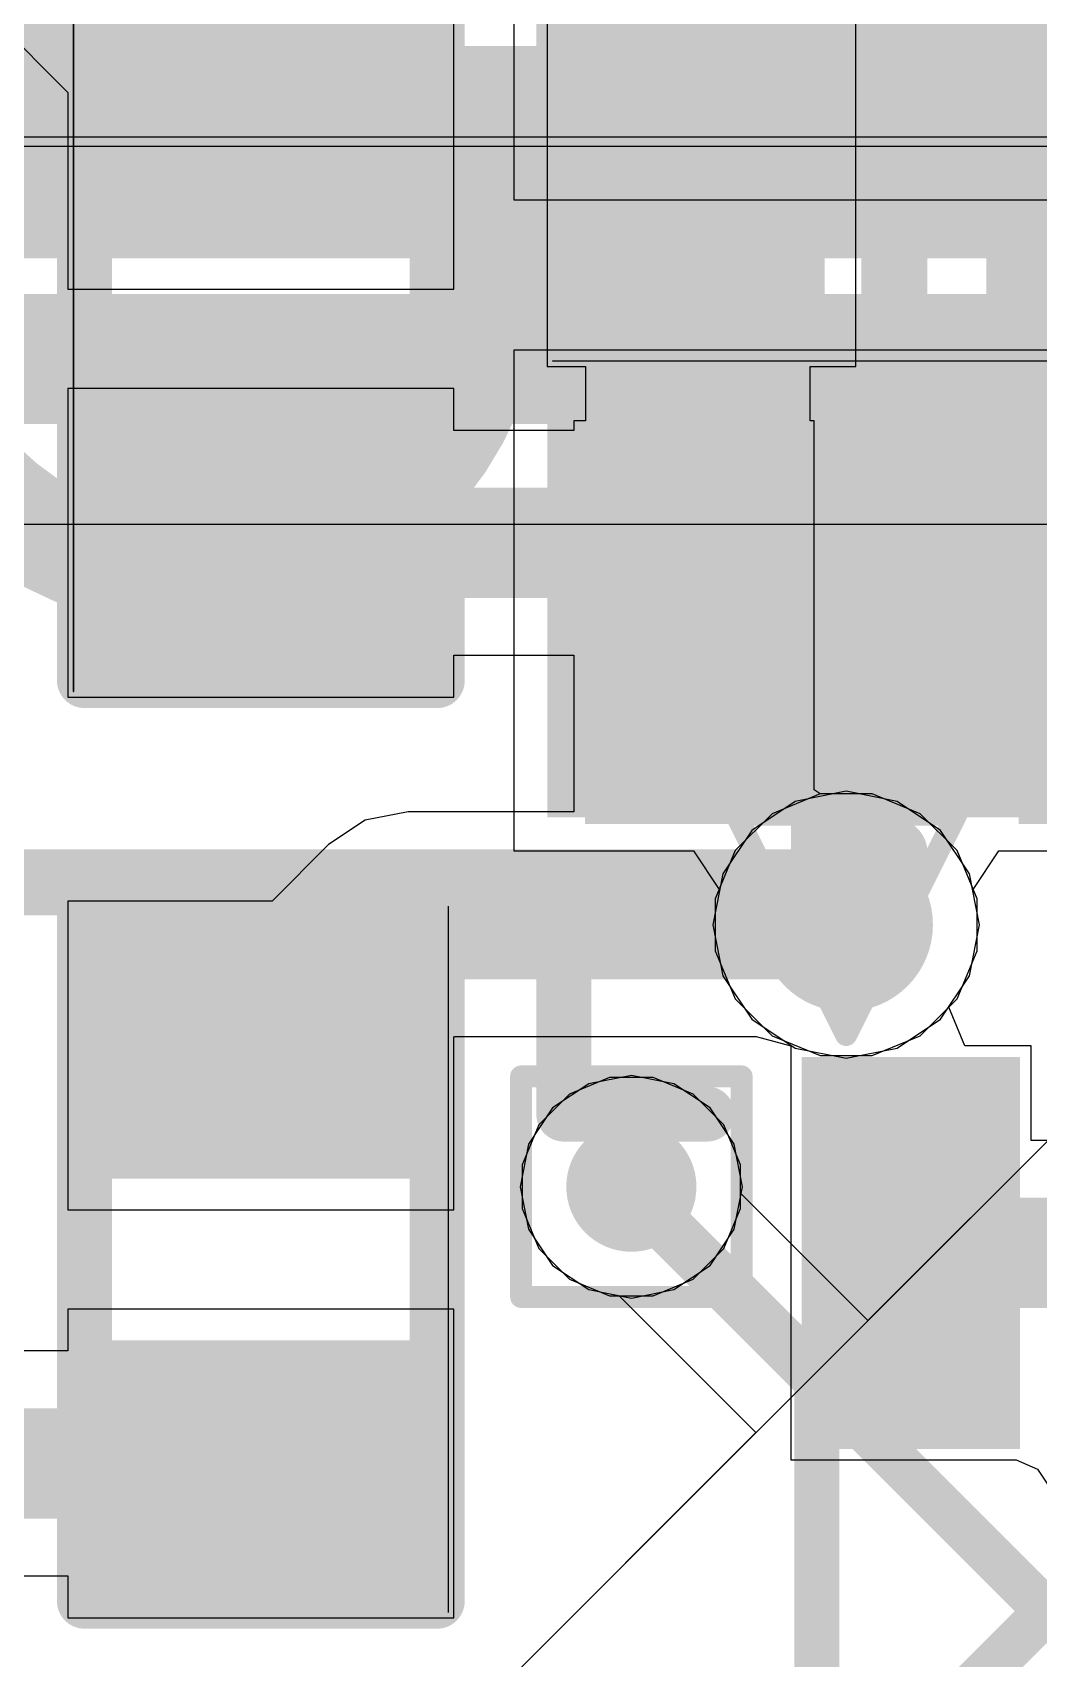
# Model space of a CAD drawing. Header units: inches. Extents: x -6 to 284, y -12 to 154.
# Drawn here: x 48.957 to 51.276, y 15.545 to 19.292 of the extents above; entities that cross this region are included whole.
import ezdxf

# ---------------------------------------------------------------- set-up
doc = ezdxf.new("R2010")
doc.units = ezdxf.units.IN
for name, color, linetype in [('Bottom Layer', 5, 'Continuous'), ('Bottom Overlay', 54, 'Continuous'), ('Bottom Paste', 16, 'Continuous'), ('Bottom Solder', 6, 'Continuous'), ('Drill Drawing', 1, 'Continuous'), ('GND-1', 16, 'Continuous'), ('GND-2', 90, 'Continuous'), ('GND-3', 216, 'Continuous'), ('GND-4', 54, 'Continuous'), ('PWR-1', 156, 'Continuous'), ('PWR-2', 130, 'Continuous'), ('Signal L1', 76, 'Continuous'), ('Signal L2', 6, 'Continuous'), ('Top Layer', 1, 'Continuous'), ('Top Overlay', 2, 'Continuous'), ('Top Paste', 8, 'Continuous'), ('Top Solder', 216, 'Continuous'), ('Via Holes', 16, 'Continuous')]:
    doc.layers.add(name, color=color, linetype=linetype)

# ---------------------------------------------------------------- blocks, each defined once
blk = doc.blocks.new('R___0402_B_172')
at = {"layer": 'Bottom Layer'}
for points in [[(-0.2413, 0.3175), (-0.2413, -0.3175), (-0.6985, -0.3175), (-0.6985, 0.3175)], [(0.6985, 0.3175), (0.6985, -0.3175), (0.2413, -0.3175), (0.2413, 0.3175)]]:
    blk.add_hatch(color=5, dxfattribs=at).paths.add_polyline_path(points)
at = {"layer": 'Bottom Paste'}
for points in [[(-0.2413, 0.3175), (-0.2413, -0.3175), (-0.6985, -0.3175), (-0.6985, 0.3175)], [(0.6985, 0.3175), (0.6985, -0.3175), (0.2413, -0.3175), (0.2413, 0.3175)]]:
    blk.add_hatch(color=16, dxfattribs=at).paths.add_polyline_path(points)
at = {"layer": 'Bottom Solder'}
for points in [[(-0.1863, 0.3725), (-0.1863, -0.3725), (-0.7535, -0.3725), (-0.7535, 0.3725)], [(0.7535, 0.3725), (0.7535, -0.3725), (0.1863, -0.3725), (0.1863, 0.3725)]]:
    blk.add_hatch(color=6, dxfattribs=at).paths.add_polyline_path(points)
at = {"layer": 'Bottom Overlay'}
for points in [[(0.7874, 0.4064, 0.127, 0.127, 0), (-0.7874, 0.4064, 0.127, 0.127, 0)], [(-0.7874, -0.4064, 0.127, 0.127, 0), (-0.7874, 0.4064, 0.127, 0.127, 0)], [(0.7874, -0.4064, 0.127, 0.127, 0), (0.7874, 0.4064, 0.127, 0.127, 0)], [(0.8128, 0.4318, 0.00323, 0.00323, 0), (-0.8128, 0.4318, 0.00323, 0.00323, 0)], [(0.7874, -0.4064, 0.127, 0.127, 0), (-0.7874, -0.4064, 0.127, 0.127, 0)]]:
    blk.add_lwpolyline(points, format="xyseb", dxfattribs=at)
for points in [[(-0.8192, 0.4064, 0.0635, 0.0635, 1), (-0.7557, 0.4064, 0.0635, 0.0635, 1)], [(-0.8192, 0.4064, 0.0635, 0.0635, 1), (-0.7557, 0.4064, 0.0635, 0.0635, 1)], [(0.7556, 0.4064, 0.0635, 0.0635, 1), (0.8191, 0.4064, 0.0635, 0.0635, 1)], [(0.7556, 0.4064, 0.0635, 0.0635, 1), (0.8191, 0.4064, 0.0635, 0.0635, 1)], [(-0.8136, 0.4318, 0.00161, 0.00161, 1), (-0.812, 0.4318, 0.00161, 0.00161, 1)], [(0.812, 0.4318, 0.00161, 0.00161, 1), (0.8136, 0.4318, 0.00161, 0.00161, 1)], [(-0.8191, -0.4064, 0.0635, 0.0635, 1), (-0.7556, -0.4064, 0.0635, 0.0635, 1)], [(-0.8191, -0.4064, 0.0635, 0.0635, 1), (-0.7556, -0.4064, 0.0635, 0.0635, 1)], [(0.7557, -0.4064, 0.0635, 0.0635, 1), (0.8192, -0.4064, 0.0635, 0.0635, 1)], [(0.7557, -0.4064, 0.0635, 0.0635, 1), (0.8192, -0.4064, 0.0635, 0.0635, 1)]]:
    blk.add_lwpolyline(points, format="xyseb", close=True, dxfattribs=at)
blk = doc.blocks.new('R___0402_B_199')
at = {"layer": 'Bottom Layer'}
for points in [[(-0.2413, 0.3175), (-0.2413, -0.3175), (-0.6985, -0.3175), (-0.6985, 0.3175)], [(0.6985, 0.3175), (0.6985, -0.3175), (0.2413, -0.3175), (0.2413, 0.3175)]]:
    blk.add_hatch(color=5, dxfattribs=at).paths.add_polyline_path(points)
at = {"layer": 'Bottom Paste'}
for points in [[(-0.2413, 0.3175), (-0.2413, -0.3175), (-0.6985, -0.3175), (-0.6985, 0.3175)], [(0.6985, 0.3175), (0.6985, -0.3175), (0.2413, -0.3175), (0.2413, 0.3175)]]:
    blk.add_hatch(color=16, dxfattribs=at).paths.add_polyline_path(points)
at = {"layer": 'Bottom Solder'}
for points in [[(-0.1863, 0.3725), (-0.1863, -0.3725), (-0.7535, -0.3725), (-0.7535, 0.3725)], [(0.7535, 0.3725), (0.7535, -0.3725), (0.1863, -0.3725), (0.1863, 0.3725)]]:
    blk.add_hatch(color=6, dxfattribs=at).paths.add_polyline_path(points)
at = {"layer": 'Bottom Overlay'}
for points in [[(-0.7874, -0.4064, 0.127, 0.127, 0), (-0.7874, 0.4064, 0.127, 0.127, 0)], [(0.7874, 0.4064, 0.127, 0.127, 0), (-0.7874, 0.4064, 0.127, 0.127, 0)], [(0.7874, -0.4064, 0.127, 0.127, 0), (0.7874, 0.4064, 0.127, 0.127, 0)], [(0.8128, 0.4318, 0.00323, 0.00323, 0), (-0.8128, 0.4318, 0.00323, 0.00323, 0)], [(0.7874, -0.4064, 0.127, 0.127, 0), (-0.7874, -0.4064, 0.127, 0.127, 0)]]:
    blk.add_lwpolyline(points, format="xyseb", dxfattribs=at)
for points in [[(-0.8191, 0.4064, 0.0635, 0.0635, 1), (-0.7556, 0.4064, 0.0635, 0.0635, 1)], [(-0.8191, 0.4064, 0.0635, 0.0635, 1), (-0.7556, 0.4064, 0.0635, 0.0635, 1)], [(0.7556, 0.4064, 0.0635, 0.0635, 1), (0.8191, 0.4064, 0.0635, 0.0635, 1)], [(0.7556, 0.4064, 0.0635, 0.0635, 1), (0.8191, 0.4064, 0.0635, 0.0635, 1)], [(-0.8136, 0.4318, 0.00161, 0.00161, 1), (-0.812, 0.4318, 0.00161, 0.00161, 1)], [(0.812, 0.4318, 0.00161, 0.00161, 1), (0.8136, 0.4318, 0.00161, 0.00161, 1)], [(-0.8191, -0.4064, 0.0635, 0.0635, 1), (-0.7556, -0.4064, 0.0635, 0.0635, 1)], [(-0.8191, -0.4064, 0.0635, 0.0635, 1), (-0.7556, -0.4064, 0.0635, 0.0635, 1)], [(0.7556, -0.4064, 0.0635, 0.0635, 1), (0.8191, -0.4064, 0.0635, 0.0635, 1)], [(0.7556, -0.4064, 0.0635, 0.0635, 1), (0.8191, -0.4064, 0.0635, 0.0635, 1)]]:
    blk.add_lwpolyline(points, format="xyseb", close=True, dxfattribs=at)
blk = doc.blocks.new('R___0402_B_205')
at = {"layer": 'Bottom Layer'}
for points in [[(-0.2413, 0.3175), (-0.2413, -0.3175), (-0.6985, -0.3175), (-0.6985, 0.3175)], [(0.6985, 0.3175), (0.6985, -0.3175), (0.2413, -0.3175), (0.2413, 0.3175)]]:
    blk.add_hatch(color=5, dxfattribs=at).paths.add_polyline_path(points)
at = {"layer": 'Bottom Paste'}
for points in [[(-0.2413, 0.3175), (-0.2413, -0.3175), (-0.6985, -0.3175), (-0.6985, 0.3175)], [(0.6985, 0.3175), (0.6985, -0.3175), (0.2413, -0.3175), (0.2413, 0.3175)]]:
    blk.add_hatch(color=16, dxfattribs=at).paths.add_polyline_path(points)
at = {"layer": 'Bottom Solder'}
for points in [[(-0.1863, 0.3725), (-0.1863, -0.3725), (-0.7535, -0.3725), (-0.7535, 0.3725)], [(0.7535, 0.3725), (0.7535, -0.3725), (0.1863, -0.3725), (0.1863, 0.3725)]]:
    blk.add_hatch(color=6, dxfattribs=at).paths.add_polyline_path(points)
at = {"layer": 'Bottom Overlay'}
for points in [[(0.7874, 0.4064, 0.127, 0.127, 0), (-0.7874, 0.4064, 0.127, 0.127, 0)], [(-0.7874, 0.4064, 0.127, 0.127, 0), (-0.7874, -0.4064, 0.127, 0.127, 0)], [(0.7874, 0.4064, 0.127, 0.127, 0), (0.7874, -0.4064, 0.127, 0.127, 0)], [(-0.8128, 0.4318, 0.00323, 0.00323, 0), (0.8128, 0.4318, 0.00323, 0.00323, 0)], [(0.7874, -0.4064, 0.127, 0.127, 0), (-0.7874, -0.4064, 0.127, 0.127, 0)]]:
    blk.add_lwpolyline(points, format="xyseb", dxfattribs=at)
for points in [[(-0.8191, 0.4064, 0.0635, 0.0635, 1), (-0.7556, 0.4064, 0.0635, 0.0635, 1)], [(-0.8191, 0.4064, 0.0635, 0.0635, 1), (-0.7556, 0.4064, 0.0635, 0.0635, 1)], [(0.7557, 0.4064, 0.0635, 0.0635, 1), (0.8192, 0.4064, 0.0635, 0.0635, 1)], [(0.7557, 0.4064, 0.0635, 0.0635, 1), (0.8192, 0.4064, 0.0635, 0.0635, 1)], [(-0.8136, 0.4318, 0.00161, 0.00161, 1), (-0.812, 0.4318, 0.00161, 0.00161, 1)], [(0.812, 0.4318, 0.00161, 0.00161, 1), (0.8136, 0.4318, 0.00161, 0.00161, 1)], [(-0.8192, -0.4064, 0.0635, 0.0635, 1), (-0.7557, -0.4064, 0.0635, 0.0635, 1)], [(-0.8192, -0.4064, 0.0635, 0.0635, 1), (-0.7557, -0.4064, 0.0635, 0.0635, 1)], [(0.7556, -0.4064, 0.0635, 0.0635, 1), (0.8191, -0.4064, 0.0635, 0.0635, 1)], [(0.7556, -0.4064, 0.0635, 0.0635, 1), (0.8191, -0.4064, 0.0635, 0.0635, 1)]]:
    blk.add_lwpolyline(points, format="xyseb", close=True, dxfattribs=at)
blk = doc.blocks.new('MMBT2222ATT3G_B_234')
at = {"layer": 'Bottom Layer'}
for points in [[(-0.35, 0.15), (0.35, 0.15), (0.35, -0.15), (-0.35, -0.15)], [(1.09, -0.35), (1.79, -0.35), (1.79, -0.65), (1.09, -0.65)], [(-0.35, -0.85), (0.35, -0.85), (0.35, -1.15), (-0.35, -1.15)]]:
    blk.add_hatch(color=5, dxfattribs=at).paths.add_polyline_path(points)
at = {"layer": 'Bottom Paste'}
for points in [[(-0.35, 0.15), (0.35, 0.15), (0.35, -0.15), (-0.35, -0.15)], [(1.09, -0.35), (1.79, -0.35), (1.79, -0.65), (1.09, -0.65)], [(-0.35, -0.85), (0.35, -0.85), (0.35, -1.15), (-0.35, -1.15)]]:
    blk.add_hatch(color=16, dxfattribs=at).paths.add_polyline_path(points)
at = {"layer": 'Bottom Solder'}
for points in [[(-0.4516, 0.2516), (0.4516, 0.2516), (0.4516, -0.2516), (-0.4516, -0.2516)], [(0.9884, -0.2484), (1.8916, -0.2484), (1.8916, -0.7516), (0.9884, -0.7516)], [(-0.4516, -0.7484), (0.4516, -0.7484), (0.4516, -1.2516), (-0.4516, -1.2516)]]:
    blk.add_hatch(color=6, dxfattribs=at).paths.add_polyline_path(points)
at = {"layer": 'Bottom Overlay'}
for points in [[(1.12, 0.3, 0.127, 0.127, 0), (0.815, 0.3, 0.127, 0.127, 0)], [(1.12, -0.03, 0.127, 0.127, 0), (1.12, 0.3, 0.127, 0.127, 0)], [(1.12, -1.3, 0.127, 0.127, 0), (1.12, -0.97, 0.127, 0.127, 0)], [(0.815, -1.3, 0.127, 0.127, 0), (1.12, -1.3, 0.127, 0.127, 0)]]:
    blk.add_lwpolyline(points, format="xyseb", dxfattribs=at)
for points in [[(0.7832, 0.3, 0.0635, 0.0635, 1), (0.8467, 0.3, 0.0635, 0.0635, 1)], [(1.0882, 0.3, 0.0635, 0.0635, 1), (1.1517, 0.3, 0.0635, 0.0635, 1)], [(1.0882, 0.3, 0.0635, 0.0635, 1), (1.1517, 0.3, 0.0635, 0.0635, 1)], [(1.0883, -0.03, 0.0635, 0.0635, 1), (1.1518, -0.03, 0.0635, 0.0635, 1)], [(1.0883, -0.97, 0.0635, 0.0635, 1), (1.1518, -0.97, 0.0635, 0.0635, 1)], [(0.7833, -1.3, 0.0635, 0.0635, 1), (0.8468, -1.3, 0.0635, 0.0635, 1)], [(1.0883, -1.3, 0.0635, 0.0635, 1), (1.1518, -1.3, 0.0635, 0.0635, 1)], [(1.0883, -1.3, 0.0635, 0.0635, 1), (1.1518, -1.3, 0.0635, 0.0635, 1)]]:
    blk.add_lwpolyline(points, format="xyseb", close=True, dxfattribs=at)
blk = doc.blocks.new('XL_3528SURUBC_236')
at = {"layer": 'Top Layer'}
for points in [[(-2.1499, 0.3001), (-2.1499, 1.2001), (-0.8499, 1.2001), (-0.8499, 0.3001)], [(-2.1501, -1.2001), (-2.1501, -0.3001), (-0.8501, -0.3001), (-0.8501, -1.2001)]]:
    blk.add_hatch(color=1, dxfattribs=at).paths.add_polyline_path(points)
at = {"layer": 'Top Paste'}
for points in [[(-2.1499, 0.3001), (-2.1499, 1.2001), (-0.8499, 1.2001), (-0.8499, 0.3001)], [(-2.1501, -1.2001), (-2.1501, -0.3001), (-0.8501, -0.3001), (-0.8501, -1.2001)]]:
    blk.add_hatch(color=8, dxfattribs=at).paths.add_polyline_path(points)
at = {"layer": 'Top Solder'}
for points in [[(-2.1999, 0.2501), (-2.1999, 1.2501), (-0.7999, 1.2501), (-0.7999, 0.2501)], [(-2.2001, -1.2501), (-2.2001, -0.2501), (-0.8001, -0.2501), (-0.8001, -1.2501)]]:
    blk.add_hatch(color=216, dxfattribs=at).paths.add_polyline_path(points)
at = {"layer": 'Top Overlay'}
for points in [[(1.6, 1.4, 0.152, 0.152, 0), (-1.6, 1.4, 0.152, 0.152, 0)], [(-1.6, 1.3301, 0.152, 0.152, 0), (-1.6, 1.4, 0.152, 0.152, 0)], [(-1.6, 0.1698, 0.152, 0.152, 0), (-1.6, -0.1698, 0.152, 0.152, 0)]]:
    blk.add_lwpolyline(points, format="xyseb", dxfattribs=at)
for points in [[(-1.638, 1.4, 0.076, 0.076, 1), (-1.562, 1.4, 0.076, 0.076, 1)], [(-1.638, 1.4, 0.076, 0.076, 1), (-1.562, 1.4, 0.076, 0.076, 1)], [(-1.638, 1.3301, 0.076, 0.076, 1), (-1.562, 1.3301, 0.076, 0.076, 1)], [(0.7089, 0, 0.254, 0.254, 1), (-0.6688, 0, 0.254, 0.254, 1)], [(-1.638, 0.1698, 0.076, 0.076, 1), (-1.562, 0.1698, 0.076, 0.076, 1)], [(-0.7323, 0, 0.127, 0.127, 1), (-0.6053, 0, 0.127, 0.127, 1)], [(-1.638, -0.1698, 0.076, 0.076, 1), (-1.562, -0.1698, 0.076, 0.076, 1)]]:
    blk.add_lwpolyline(points, format="xyseb", close=True, dxfattribs=at)

msp = doc.modelspace()

# ---------------------------------------------------------------- hatches: boundary and pattern name
at = {"layer": 'Bottom Layer'}
h = msp.add_hatch(color=5, dxfattribs=at)
edge = h.paths.add_edge_path()
edge.add_arc((50.8323, 17.2358), 0.2, 0, 360)
h = msp.add_hatch(color=5, dxfattribs=at)
edge = h.paths.add_edge_path()
edge.add_arc((50.3373, 16.6322), 0.15, 0, 360)
at = {"layer": 'GND-1'}
h = msp.add_hatch(color=16, dxfattribs=at)
edge = h.paths.add_edge_path()
edge.add_arc((50.8323, 17.2358), 0.2, 0, 360)
h = msp.add_hatch(color=16, dxfattribs=at)
edge = h.paths.add_edge_path()
edge.add_arc((50.3373, 16.6322), 0.15, 0, 360)
at = {"layer": 'GND-2'}
h = msp.add_hatch(color=90, dxfattribs=at)
edge = h.paths.add_edge_path()
edge.add_arc((50.8323, 17.2358), 0.2, 0, 360)
h = msp.add_hatch(color=90, dxfattribs=at)
edge = h.paths.add_edge_path()
edge.add_arc((50.3373, 16.6322), 0.15, 0, 360)
at = {"layer": 'GND-3'}
h = msp.add_hatch(color=216, dxfattribs=at)
edge = h.paths.add_edge_path()
edge.add_arc((50.8323, 17.2358), 0.2, 0, 360)
h = msp.add_hatch(color=216, dxfattribs=at)
edge = h.paths.add_edge_path()
edge.add_arc((50.3373, 16.6322), 0.15, 0, 360)
at = {"layer": 'GND-4'}
h = msp.add_hatch(color=54, dxfattribs=at)
edge = h.paths.add_edge_path()
edge.add_arc((50.8323, 17.2358), 0.2, 0, 360)
h = msp.add_hatch(color=54, dxfattribs=at)
edge = h.paths.add_edge_path()
edge.add_arc((50.3373, 16.6322), 0.15, 0, 360)
at = {"layer": 'PWR-1'}
h = msp.add_hatch(color=156, dxfattribs=at)
edge = h.paths.add_edge_path()
edge.add_arc((50.8323, 17.2358), 0.2, 0, 360)
h = msp.add_hatch(color=156, dxfattribs=at)
edge = h.paths.add_edge_path()
edge.add_arc((50.3373, 16.6322), 0.15, 0, 360)
at = {"layer": 'PWR-2'}
h = msp.add_hatch(color=130, dxfattribs=at)
edge = h.paths.add_edge_path()
edge.add_arc((50.8323, 17.2358), 0.2, 0, 360)
h = msp.add_hatch(color=130, dxfattribs=at)
edge = h.paths.add_edge_path()
edge.add_arc((50.3373, 16.6322), 0.15, 0, 360)
at = {"layer": 'Signal L1'}
h = msp.add_hatch(color=76, dxfattribs=at)
edge = h.paths.add_edge_path()
edge.add_arc((50.8323, 17.2358), 0.2, 0, 360)
h = msp.add_hatch(color=76, dxfattribs=at)
edge = h.paths.add_edge_path()
edge.add_arc((50.3373, 16.6322), 0.15, 0, 360)
at = {"layer": 'Signal L2'}
h = msp.add_hatch(color=6, dxfattribs=at)
edge = h.paths.add_edge_path()
edge.add_arc((50.8323, 17.2358), 0.2, 0, 360)
h = msp.add_hatch(color=6, dxfattribs=at)
edge = h.paths.add_edge_path()
edge.add_arc((50.3373, 16.6322), 0.15, 0, 360)
at = {"layer": 'Top Layer'}
h = msp.add_hatch(color=1, dxfattribs=at)
edge = h.paths.add_edge_path()
edge.add_arc((50.8323, 17.2358), 0.2, 0, 360)
h = msp.add_hatch(color=1, dxfattribs=at)
edge = h.paths.add_edge_path()
edge.add_arc((50.3373, 16.6322), 0.15, 0, 360)
at = {"layer": 'Via Holes'}
h = msp.add_hatch(color=7, dxfattribs=at)
edge = h.paths.add_edge_path()
edge.add_arc((50.8323, 17.2358), 0.1, 0, 360)
h = msp.add_hatch(color=7, dxfattribs=at)
edge = h.paths.add_edge_path()
edge.add_arc((50.3373, 16.6322), 0.075, 0, 360)

# ---------------------------------------------------------------- linework, layer by layer
at = {"layer": 'Bottom Layer'}
for p, q in [((48.5973, 19.5948), (49.0389, 19.1532)), ((49.9279, 18.7002), (49.9279, 19.4114)), ((50.1435, 19.4114), (50.1435, 18.5224)), ((50.8547, 18.5224), (50.8547, 19.3351)), ((49.0389, 19.1532), (49.0389, 18.7002)), ((49.0389, 18.7002), (49.9279, 18.7002)), ((50.1435, 18.5224), (50.2314, 18.5224)), ((50.2314, 18.5224), (50.2314, 18.3967)), ((50.7494, 18.3967), (50.7494, 18.5224)), ((50.7494, 18.5224), (50.8547, 18.5224)), ((49.9279, 18.4716), (49.0389, 18.4716)), ((49.0389, 18.4716), (49.0389, 17.7604)), ((49.9279, 18.3749), (49.9279, 18.4716)), ((50.2314, 18.3967), (50.2047, 18.3967)), ((50.2047, 18.3967), (50.2047, 18.3749)), ((50.7587, 18.3967), (50.7494, 18.3967)), ((50.7587, 17.5465), (50.7587, 18.3967)), ((50.2047, 18.3749), (49.9279, 18.3749)), ((49.9279, 17.7604), (49.9279, 17.857)), ((49.9279, 17.857), (50.2047, 17.857)), ((50.2047, 17.857), (50.2047, 17.4961)), ((49.0389, 17.7604), (49.9279, 17.7604)), ((50.7723, 17.5374), (50.7587, 17.5465)), ((50.8923, 17.5374), (50.7723, 17.5374)), ((51.0031, 17.4914), (50.8923, 17.5374)), ((49.7236, 17.4764), (49.6395, 17.4203)), ((49.8227, 17.4961), (49.7236, 17.4764)), ((50.2047, 17.4961), (49.8227, 17.4961)), ((51.088, 17.4066), (51.0031, 17.4914)), ((49.6395, 17.4203), (49.5093, 17.29)), ((51.1339, 17.2957), (51.088, 17.4066)), ((49.5093, 17.29), (49.0389, 17.29)), ((49.0389, 17.29), (49.0389, 16.5788)), ((51.1339, 17.1758), (51.1339, 17.2957)), ((51.088, 17.0649), (51.1339, 17.1758)), ((51.0687, 17.0456), (51.088, 17.0649)), ((51.1055, 16.9567), (51.0687, 17.0456)), ((49.9279, 16.9761), (49.9299, 16.9782)), ((49.9279, 16.5788), (49.9279, 16.9761)), ((49.9299, 16.9782), (50.6247, 16.9782)), ((50.6247, 16.9782), (50.7047, 16.9567)), ((50.7047, 16.9567), (50.7047, 16.0027)), ((51.2587, 16.9567), (51.1055, 16.9567)), ((51.2587, 16.7387), (51.2587, 16.9567)), ((50.2873, 16.8838), (50.1948, 16.8455)), ((50.3874, 16.8838), (50.2873, 16.8838)), ((50.4798, 16.8455), (50.3874, 16.8838)), ((50.1948, 16.8455), (50.124, 16.7747)), ((50.5506, 16.7747), (50.4798, 16.8455)), ((50.124, 16.7747), (50.0857, 16.6822)), ((50.5889, 16.6822), (50.5506, 16.7747)), ((52.1866, 16.7387), (51.2587, 16.7387)), ((50.0857, 16.6822), (50.0857, 16.5821)), ((50.5889, 16.5821), (50.5889, 16.6822)), ((49.0389, 16.5788), (49.9279, 16.5788)), ((50.0857, 16.5821), (50.124, 16.4896)), ((50.5506, 16.4896), (50.5889, 16.5821)), ((50.124, 16.4896), (50.1948, 16.4189)), ((50.4798, 16.4189), (50.5506, 16.4896)), ((50.1948, 16.4189), (50.2873, 16.3806)), ((50.3874, 16.3806), (50.4798, 16.4189)), ((50.2873, 16.3806), (50.3874, 16.3806)), ((49.9279, 16.3502), (49.0389, 16.3502)), ((49.0389, 16.3502), (49.0389, 16.2536)), ((49.9279, 15.639), (49.9279, 16.3502)), ((49.0389, 16.2536), (48.4002, 16.2536)), ((50.7047, 16.0027), (51.2243, 16.0027)), ((51.2243, 16.0027), (51.2733, 15.9811)), ((51.2733, 15.9811), (51.3057, 15.9332)), ((48.2929, 15.7357), (49.0389, 15.7357)), ((49.0389, 15.7357), (49.0389, 15.639)), ((49.0389, 15.639), (49.9279, 15.639))]:
    msp.add_line(p, q, dxfattribs=at)
for points in [[(48.6729, 19.7773, 0.1041, 0.1041, 0), (49.3945, 19.0558, 0.1041, 0.1041, 0)], [(49.3945, 19.0558, 0.1041, 0.1041, 0), (49.4834, 19.0558, 0.1041, 0.1041, 0)], [(50.4904, 18.9581, 0.254, 0.254, 0), (50.4991, 18.9669, 0.254, 0.254, 0)], [(50.4904, 17.9284, 0.254, 0.254, 0), (50.4904, 18.9581, 0.254, 0.254, 0)], [(49.4389, 18.1604, 0.254, 0.254, 0), (49.4834, 18.116, 0.254, 0.254, 0)], [(49.4834, 18.116, 0.254, 0.254, 0), (50.4587, 18.116, 0.254, 0.254, 0)], [(50.4587, 18.116, 0.254, 0.254, 0), (50.4817, 18.093, 0.254, 0.254, 0)], [(50.4817, 17.9197, 0.254, 0.254, 0), (50.4817, 18.093, 0.254, 0.254, 0)], [(50.4817, 17.9197, 0.254, 0.254, 0), (50.4904, 17.9284, 0.254, 0.254, 0)], [(49.6739, 17.0883, 0.254, 0.254, 0), (49.8227, 17.2371, 0.254, 0.254, 0)], [(49.8227, 17.2371, 0.254, 0.254, 0), (50.8309, 17.2371, 0.254, 0.254, 0)], [(49.6739, 17.036, 0.254, 0.254, 0), (49.6739, 17.0883, 0.254, 0.254, 0)], [(49.5723, 16.9344, 0.254, 0.254, 0), (49.6739, 17.036, 0.254, 0.254, 0)], [(49.4834, 16.9344, 0.254, 0.254, 0), (49.5723, 16.9344, 0.254, 0.254, 0)], [(50.9817, 16.4797, 0.254, 0.254, 0), (52.2939, 16.4797, 0.254, 0.254, 0)], [(48.2929, 15.9946, 0.254, 0.254, 0), (49.4834, 15.9946, 0.254, 0.254, 0)]]:
    msp.add_lwpolyline(points, format="xyseb", dxfattribs=at)
for points in [[(49.3684, 19.0558, 0.0521, 0.0521, 1), (49.4205, 19.0558, 0.0521, 0.0521, 1)], [(49.3684, 19.0558, 0.0521, 0.0521, 1), (49.4205, 19.0558, 0.0521, 0.0521, 1)], [(49.4573, 19.0558, 0.0521, 0.0521, 1), (49.5094, 19.0558, 0.0521, 0.0521, 1)], [(50.4269, 18.9581, 0.127, 0.127, 1), (50.5539, 18.9581, 0.127, 0.127, 1)], [(50.4269, 18.9581, 0.127, 0.127, 1), (50.5539, 18.9581, 0.127, 0.127, 1)], [(50.4356, 18.9669, 0.127, 0.127, 1), (50.5626, 18.9669, 0.127, 0.127, 1)], [(49.3754, 18.1604, 0.127, 0.127, 1), (49.5024, 18.1604, 0.127, 0.127, 1)], [(49.4199, 18.116, 0.127, 0.127, 1), (49.5469, 18.116, 0.127, 0.127, 1)], [(49.4199, 18.116, 0.127, 0.127, 1), (49.5469, 18.116, 0.127, 0.127, 1)], [(50.3952, 18.116, 0.127, 0.127, 1), (50.5222, 18.116, 0.127, 0.127, 1)], [(50.3952, 18.116, 0.127, 0.127, 1), (50.5222, 18.116, 0.127, 0.127, 1)], [(50.4182, 18.093, 0.127, 0.127, 1), (50.5452, 18.093, 0.127, 0.127, 1)], [(50.4182, 18.093, 0.127, 0.127, 1), (50.5452, 18.093, 0.127, 0.127, 1)], [(50.4182, 17.9197, 0.127, 0.127, 1), (50.5452, 17.9197, 0.127, 0.127, 1)], [(50.4182, 17.9197, 0.127, 0.127, 1), (50.5452, 17.9197, 0.127, 0.127, 1)], [(50.4269, 17.9284, 0.127, 0.127, 1), (50.5539, 17.9284, 0.127, 0.127, 1)], [(50.4269, 17.9284, 0.127, 0.127, 1), (50.5539, 17.9284, 0.127, 0.127, 1)], [(49.7592, 17.2371, 0.127, 0.127, 1), (49.8862, 17.2371, 0.127, 0.127, 1)], [(49.7592, 17.2371, 0.127, 0.127, 1), (49.8862, 17.2371, 0.127, 0.127, 1)], [(50.7674, 17.2371, 0.127, 0.127, 1), (50.8944, 17.2371, 0.127, 0.127, 1)], [(49.6104, 17.0883, 0.127, 0.127, 1), (49.7374, 17.0883, 0.127, 0.127, 1)], [(49.6104, 17.0883, 0.127, 0.127, 1), (49.7374, 17.0883, 0.127, 0.127, 1)], [(49.6104, 17.036, 0.127, 0.127, 1), (49.7374, 17.036, 0.127, 0.127, 1)], [(49.6104, 17.036, 0.127, 0.127, 1), (49.7374, 17.036, 0.127, 0.127, 1)], [(49.4199, 16.9344, 0.127, 0.127, 1), (49.5469, 16.9344, 0.127, 0.127, 1)], [(49.5088, 16.9344, 0.127, 0.127, 1), (49.6358, 16.9344, 0.127, 0.127, 1)], [(49.5088, 16.9344, 0.127, 0.127, 1), (49.6358, 16.9344, 0.127, 0.127, 1)], [(50.9182, 16.4797, 0.127, 0.127, 1), (51.0452, 16.4797, 0.127, 0.127, 1)], [(49.4199, 15.9946, 0.127, 0.127, 1), (49.5469, 15.9946, 0.127, 0.127, 1)]]:
    msp.add_lwpolyline(points, format="xyseb", close=True, dxfattribs=at)
at = {"layer": 'Drill Drawing'}
for points in [[(50.5783, 17.4898, 0.0508, 0.0508, 0), (51.0863, 17.4898, 0.0508, 0.0508, 0)], [(50.5783, 17.4898, 0.0508, 0.0508, 0), (50.8323, 16.9818, 0.0508, 0.0508, 0)], [(50.8323, 16.9818, 0.0508, 0.0508, 0), (51.0863, 17.4898, 0.0508, 0.0508, 0)], [(50.0833, 16.8862, 0.0508, 0.0508, 0), (50.5913, 16.8862, 0.0508, 0.0508, 0)], [(50.0833, 16.3782, 0.0508, 0.0508, 0), (50.0833, 16.8862, 0.0508, 0.0508, 0)], [(50.5913, 16.3782, 0.0508, 0.0508, 0), (50.5913, 16.8862, 0.0508, 0.0508, 0)], [(50.0833, 16.3782, 0.0508, 0.0508, 0), (50.5913, 16.3782, 0.0508, 0.0508, 0)]]:
    msp.add_lwpolyline(points, format="xyseb", dxfattribs=at)
for points in [[(50.5656, 17.4898, 0.0254, 0.0254, 1), (50.591, 17.4898, 0.0254, 0.0254, 1)], [(50.5656, 17.4898, 0.0254, 0.0254, 1), (50.591, 17.4898, 0.0254, 0.0254, 1)], [(51.0736, 17.4898, 0.0254, 0.0254, 1), (51.099, 17.4898, 0.0254, 0.0254, 1)], [(51.0736, 17.4898, 0.0254, 0.0254, 1), (51.099, 17.4898, 0.0254, 0.0254, 1)], [(50.8196, 16.9818, 0.0254, 0.0254, 1), (50.845, 16.9818, 0.0254, 0.0254, 1)], [(50.8196, 16.9818, 0.0254, 0.0254, 1), (50.845, 16.9818, 0.0254, 0.0254, 1)], [(50.0706, 16.8862, 0.0254, 0.0254, 1), (50.096, 16.8862, 0.0254, 0.0254, 1)], [(50.0706, 16.8862, 0.0254, 0.0254, 1), (50.096, 16.8862, 0.0254, 0.0254, 1)], [(50.5786, 16.8862, 0.0254, 0.0254, 1), (50.604, 16.8862, 0.0254, 0.0254, 1)], [(50.5786, 16.8862, 0.0254, 0.0254, 1), (50.604, 16.8862, 0.0254, 0.0254, 1)], [(50.0706, 16.3782, 0.0254, 0.0254, 1), (50.096, 16.3782, 0.0254, 0.0254, 1)], [(50.0706, 16.3782, 0.0254, 0.0254, 1), (50.096, 16.3782, 0.0254, 0.0254, 1)], [(50.5786, 16.3782, 0.0254, 0.0254, 1), (50.604, 16.3782, 0.0254, 0.0254, 1)], [(50.5786, 16.3782, 0.0254, 0.0254, 1), (50.604, 16.3782, 0.0254, 0.0254, 1)]]:
    msp.add_lwpolyline(points, format="xyseb", close=True, dxfattribs=at)
at = {"layer": 'GND-1'}
for p, q in [((50.7723, 17.5374), (50.6615, 17.4914)), ((50.8923, 17.5374), (50.7723, 17.5374)), ((51.0031, 17.4914), (50.8923, 17.5374)), ((50.6615, 17.4914), (50.5766, 17.4066)), ((51.088, 17.4066), (51.0031, 17.4914)), ((50.5766, 17.4066), (50.5307, 17.2957)), ((51.1339, 17.2957), (51.088, 17.4066)), ((50.5307, 17.2957), (50.5307, 17.1758)), ((51.1339, 17.1758), (51.1339, 17.2957)), ((50.5307, 17.1758), (50.5766, 17.0649)), ((51.088, 17.0649), (51.1339, 17.1758)), ((50.5766, 17.0649), (50.6615, 16.9801)), ((51.0031, 16.9801), (51.088, 17.0649)), ((50.6615, 16.9801), (50.7723, 16.9342)), ((50.8923, 16.9342), (51.0031, 16.9801)), ((50.7723, 16.9342), (50.8923, 16.9342)), ((50.2873, 16.8838), (50.1948, 16.8455)), ((50.3874, 16.8838), (50.2873, 16.8838)), ((50.4798, 16.8455), (50.3874, 16.8838)), ((50.1948, 16.8455), (50.124, 16.7747)), ((50.5506, 16.7747), (50.4798, 16.8455)), ((50.124, 16.7747), (50.0857, 16.6822)), ((50.5889, 16.6822), (50.5506, 16.7747)), ((50.0857, 16.6822), (50.0857, 16.5821)), ((50.5889, 16.5821), (50.5889, 16.6822)), ((50.0857, 16.5821), (50.124, 16.4896)), ((50.5506, 16.4896), (50.5889, 16.5821)), ((50.124, 16.4896), (50.1948, 16.4189)), ((50.4798, 16.4189), (50.5506, 16.4896)), ((50.1948, 16.4189), (50.2873, 16.3806)), ((50.3874, 16.3806), (50.4798, 16.4189)), ((50.2873, 16.3806), (50.3874, 16.3806))]:
    msp.add_line(p, q, dxfattribs=at)
at = {"layer": 'GND-2'}
for p, q in [((50.7723, 17.5374), (50.6615, 17.4914)), ((50.8923, 17.5374), (50.7723, 17.5374)), ((51.0031, 17.4914), (50.8923, 17.5374)), ((50.6615, 17.4914), (50.5766, 17.4066)), ((51.088, 17.4066), (51.0031, 17.4914)), ((50.5766, 17.4066), (50.5307, 17.2957)), ((51.1339, 17.2957), (51.088, 17.4066)), ((50.5307, 17.2957), (50.5307, 17.1758)), ((51.1339, 17.1758), (51.1339, 17.2957)), ((50.5307, 17.1758), (50.5766, 17.0649)), ((51.088, 17.0649), (51.1339, 17.1758)), ((50.5766, 17.0649), (50.6615, 16.9801)), ((51.0031, 16.9801), (51.088, 17.0649)), ((50.6615, 16.9801), (50.7723, 16.9342)), ((50.8923, 16.9342), (51.0031, 16.9801)), ((50.7723, 16.9342), (50.8923, 16.9342)), ((50.2873, 16.8838), (50.1948, 16.8455)), ((50.3874, 16.8838), (50.2873, 16.8838)), ((50.4798, 16.8455), (50.3874, 16.8838)), ((50.1948, 16.8455), (50.124, 16.7747)), ((50.5506, 16.7747), (50.4798, 16.8455)), ((50.124, 16.7747), (50.0857, 16.6822)), ((50.5889, 16.6822), (50.5506, 16.7747)), ((50.0857, 16.6822), (50.0857, 16.5821)), ((50.5889, 16.5821), (50.5889, 16.6822)), ((50.0857, 16.5821), (50.124, 16.4896)), ((50.5506, 16.4896), (50.5889, 16.5821)), ((50.124, 16.4896), (50.1948, 16.4189)), ((50.4798, 16.4189), (50.5506, 16.4896)), ((50.1948, 16.4189), (50.2873, 16.3806)), ((50.3874, 16.3806), (50.4798, 16.4189)), ((50.2873, 16.3806), (50.3874, 16.3806))]:
    msp.add_line(p, q, dxfattribs=at)
at = {"layer": 'GND-3'}
for p, q in [((50.7723, 17.5374), (50.6615, 17.4914)), ((50.8923, 17.5374), (50.7723, 17.5374)), ((51.0031, 17.4914), (50.8923, 17.5374)), ((50.6615, 17.4914), (50.5766, 17.4066)), ((51.088, 17.4066), (51.0031, 17.4914)), ((50.5766, 17.4066), (50.5307, 17.2957)), ((51.1339, 17.2957), (51.088, 17.4066)), ((50.5307, 17.2957), (50.5307, 17.1758)), ((51.1339, 17.1758), (51.1339, 17.2957)), ((50.5307, 17.1758), (50.5766, 17.0649)), ((51.088, 17.0649), (51.1339, 17.1758)), ((50.5766, 17.0649), (50.6615, 16.9801)), ((51.0031, 16.9801), (51.088, 17.0649)), ((50.6615, 16.9801), (50.7723, 16.9342)), ((50.8923, 16.9342), (51.0031, 16.9801)), ((50.7723, 16.9342), (50.8923, 16.9342)), ((50.2873, 16.8838), (50.1948, 16.8455)), ((50.3874, 16.8838), (50.2873, 16.8838)), ((50.4798, 16.8455), (50.3874, 16.8838)), ((50.1948, 16.8455), (50.124, 16.7747)), ((50.5506, 16.7747), (50.4798, 16.8455)), ((50.124, 16.7747), (50.0857, 16.6822)), ((50.5889, 16.6822), (50.5506, 16.7747)), ((50.0857, 16.6822), (50.0857, 16.5821)), ((50.5889, 16.5821), (50.5889, 16.6822)), ((50.0857, 16.5821), (50.124, 16.4896)), ((50.5506, 16.4896), (50.5889, 16.5821)), ((50.124, 16.4896), (50.1948, 16.4189)), ((50.4798, 16.4189), (50.5506, 16.4896)), ((50.1948, 16.4189), (50.2873, 16.3806)), ((50.3874, 16.3806), (50.4798, 16.4189)), ((50.2873, 16.3806), (50.3874, 16.3806))]:
    msp.add_line(p, q, dxfattribs=at)
at = {"layer": 'GND-4'}
for p, q in [((50.7723, 17.5374), (50.6615, 17.4914)), ((50.8923, 17.5374), (50.7723, 17.5374)), ((51.0031, 17.4914), (50.8923, 17.5374)), ((50.6615, 17.4914), (50.5766, 17.4066)), ((51.088, 17.4066), (51.0031, 17.4914)), ((50.5766, 17.4066), (50.5307, 17.2957)), ((51.1339, 17.2957), (51.088, 17.4066)), ((50.5307, 17.2957), (50.5307, 17.1758)), ((51.1339, 17.1758), (51.1339, 17.2957)), ((50.5307, 17.1758), (50.5766, 17.0649)), ((51.088, 17.0649), (51.1339, 17.1758)), ((50.5766, 17.0649), (50.6615, 16.9801)), ((51.0031, 16.9801), (51.088, 17.0649)), ((50.6615, 16.9801), (50.7723, 16.9342)), ((50.8923, 16.9342), (51.0031, 16.9801)), ((50.7723, 16.9342), (50.8923, 16.9342)), ((50.2873, 16.8838), (50.1948, 16.8455)), ((50.3874, 16.8838), (50.2873, 16.8838)), ((50.4798, 16.8455), (50.3874, 16.8838)), ((50.1948, 16.8455), (50.124, 16.7747)), ((50.5506, 16.7747), (50.4798, 16.8455)), ((50.124, 16.7747), (50.0857, 16.6822)), ((50.5889, 16.6822), (50.5506, 16.7747)), ((50.0857, 16.6822), (50.0857, 16.5821)), ((50.5889, 16.5821), (50.5889, 16.6822)), ((50.0857, 16.5821), (50.124, 16.4896)), ((50.5506, 16.4896), (50.5889, 16.5821)), ((50.124, 16.4896), (50.1948, 16.4189)), ((50.4798, 16.4189), (50.5506, 16.4896)), ((50.1948, 16.4189), (50.2873, 16.3806)), ((50.3874, 16.3806), (50.4798, 16.4189)), ((50.2873, 16.3806), (50.3874, 16.3806))]:
    msp.add_line(p, q, dxfattribs=at)
at = {"layer": 'PWR-1'}
for p, q in [((45.5756, 18.1585), (57.1787, 18.1585)), ((50.8323, 17.5433), (50.7146, 17.5199)), ((50.95, 17.5199), (50.8323, 17.5433)), ((50.7146, 17.5199), (50.6149, 17.4532)), ((51.0497, 17.4532), (50.95, 17.5199)), ((50.6149, 17.4532), (50.5482, 17.3534)), ((51.1164, 17.3534), (51.0497, 17.4532)), ((50.5482, 17.3534), (50.5248, 17.2358)), ((51.1398, 17.2358), (51.1164, 17.3534)), ((50.5248, 17.2358), (50.5482, 17.1181)), ((51.1164, 17.1181), (51.1398, 17.2358)), ((50.5482, 17.1181), (50.6149, 17.0183)), ((51.0497, 17.0183), (51.1164, 17.1181)), ((50.6149, 17.0183), (50.7146, 16.9517)), ((50.95, 16.9517), (51.0497, 17.0183)), ((50.7146, 16.9517), (50.8323, 16.9282)), ((50.8323, 16.9282), (50.95, 16.9517)), ((50.2391, 16.8692), (50.1559, 16.8136)), ((50.3373, 16.8887), (50.2391, 16.8692)), ((50.4355, 16.8692), (50.3373, 16.8887)), ((50.5187, 16.8136), (50.4355, 16.8692)), ((50.1559, 16.8136), (50.1003, 16.7303)), ((50.5743, 16.7303), (50.5187, 16.8136)), ((50.1003, 16.7303), (50.0808, 16.6322)), ((50.5938, 16.6322), (50.5743, 16.7303)), ((50.0808, 16.6322), (50.1003, 16.534)), ((50.5743, 16.534), (50.5938, 16.6322)), ((50.1003, 16.534), (50.1559, 16.4508)), ((50.5187, 16.4508), (50.5743, 16.534)), ((50.1559, 16.4508), (50.2391, 16.3952)), ((50.4355, 16.3952), (50.5187, 16.4508)), ((50.2391, 16.3952), (50.3373, 16.3756)), ((50.3373, 16.3756), (50.4355, 16.3952))]:
    msp.add_line(p, q, dxfattribs=at)
msp.add_lwpolyline([(42.422, 18.5622, 0.254, 0.254, 0), (57.4053, 18.5622, 0.254, 0.254, 0)], format="xyseb", dxfattribs=at)
at = {"layer": 'PWR-2'}
for p, q in [((46.9261, 18.1585), (54.8316, 18.1585)), ((50.8323, 17.5433), (50.7146, 17.5199)), ((50.95, 17.5199), (50.8323, 17.5433)), ((50.7146, 17.5199), (50.6149, 17.4532)), ((51.0497, 17.4532), (50.95, 17.5199)), ((50.6149, 17.4532), (50.5482, 17.3534)), ((51.1164, 17.3534), (51.0497, 17.4532)), ((50.5482, 17.3534), (50.5248, 17.2358)), ((51.1398, 17.2358), (51.1164, 17.3534)), ((50.5248, 17.2358), (50.5482, 17.1181)), ((51.1164, 17.1181), (51.1398, 17.2358)), ((50.5482, 17.1181), (50.6149, 17.0183)), ((51.0497, 17.0183), (51.1164, 17.1181)), ((50.6149, 17.0183), (50.7146, 16.9517)), ((50.95, 16.9517), (51.0497, 17.0183)), ((50.7146, 16.9517), (50.8323, 16.9282)), ((50.8323, 16.9282), (50.95, 16.9517)), ((50.2391, 16.8692), (50.1559, 16.8136)), ((50.3373, 16.8887), (50.2391, 16.8692)), ((50.4355, 16.8692), (50.3373, 16.8887)), ((50.5187, 16.8136), (50.4355, 16.8692)), ((50.1559, 16.8136), (50.1003, 16.7303)), ((50.5743, 16.7303), (50.5187, 16.8136)), ((50.1003, 16.7303), (50.0808, 16.6322)), ((50.5938, 16.6322), (50.5743, 16.7303)), ((50.0808, 16.6322), (50.1003, 16.534)), ((50.5743, 16.534), (50.5938, 16.6322)), ((50.1003, 16.534), (50.1559, 16.4508)), ((50.5187, 16.4508), (50.5743, 16.534)), ((50.1559, 16.4508), (50.2391, 16.3952)), ((50.4355, 16.3952), (50.5187, 16.4508)), ((50.2391, 16.3952), (50.3373, 16.3756)), ((50.3373, 16.3756), (50.4355, 16.3952))]:
    msp.add_line(p, q, dxfattribs=at)
for points in [[(43.0079, 19.0701, 0.381, 0.381, 0), (55.3364, 19.0701, 0.381, 0.381, 0)], [(38.7503, 18.5166, 0.254, 0.254, 0), (55.1182, 18.5166, 0.254, 0.254, 0)]]:
    msp.add_lwpolyline(points, format="xyseb", dxfattribs=at)
at = {"layer": 'Signal L1'}
msp.add_line((62.7535, 19.0506), (38.0275, 19.0506), dxfattribs=at)
msp.add_lwpolyline([(37.9077, 18.8486, 0.1422, 0.1422, 0), (62.7535, 18.8486, 0.1422, 0.1422, 0)], format="xyseb", dxfattribs=at)
at = {"layer": 'Signal L2'}
msp.add_line((76.1879, 19.0288), (48.5079, 19.0288), dxfattribs=at)
for points in [[(48.5079, 18.8346, 0.127, 0.127, 0), (76.1879, 18.8346, 0.127, 0.127, 0)], [(50.3373, 16.6322, 0.1041, 0.1041, 0), (50.5289, 16.4405, 0.1041, 0.1041, 0)], [(50.5289, 16.4405, 0.1041, 0.1041, 0), (50.7647, 16.2048, 0.1041, 0.1041, 0)], [(50.7647, 14.0063, 0.1041, 0.1041, 0), (50.7647, 16.2048, 0.1041, 0.1041, 0)], [(51.0666, 15.4262, 0.1041, 0.1041, 0), (51.5573, 15.9168, 0.1041, 0.1041, 0)]]:
    msp.add_lwpolyline(points, format="xyseb", dxfattribs=at)
for points in [[(50.3113, 16.6322, 0.0521, 0.0521, 1), (50.3633, 16.6322, 0.0521, 0.0521, 1)], [(50.5029, 16.4405, 0.0521, 0.0521, 1), (50.555, 16.4405, 0.0521, 0.0521, 1)], [(50.5029, 16.4405, 0.0521, 0.0521, 1), (50.555, 16.4405, 0.0521, 0.0521, 1)], [(50.7386, 16.2048, 0.0521, 0.0521, 1), (50.7907, 16.2048, 0.0521, 0.0521, 1)], [(50.7386, 16.2048, 0.0521, 0.0521, 1), (50.7907, 16.2048, 0.0521, 0.0521, 1)]]:
    msp.add_lwpolyline(points, format="xyseb", close=True, dxfattribs=at)
at = {"layer": 'Top Layer'}
for p, q in [((50.0667, 20.012), (50.0667, 18.9063)), ((42.6407, 8.082), (53.4484, 18.8896)), ((50.0667, 18.9063), (51.6207, 18.9063)), ((53.4484, 18.8896), (50.8825, 16.3237)), ((51.6205, 18.5601), (50.0665, 18.5601)), ((50.0665, 18.5601), (50.0665, 17.4061)), ((50.0665, 17.4061), (50.4802, 17.4061)), ((50.4802, 17.4061), (50.5396, 17.3172)), ((51.125, 17.3172), (51.1844, 17.4061)), ((51.1844, 17.4061), (51.6205, 17.4061)), ((50.5396, 17.3172), (50.5307, 17.2957)), ((51.1339, 17.2957), (51.125, 17.3172)), ((50.5307, 17.2957), (50.5307, 17.1758)), ((51.1339, 17.1758), (51.1339, 17.2957)), ((50.5307, 17.1758), (50.5766, 17.0649)), ((51.088, 17.0649), (51.1339, 17.1758)), ((50.5766, 17.0649), (50.6615, 16.9801)), ((51.0031, 16.9801), (51.088, 17.0649)), ((50.6615, 16.9801), (50.7723, 16.9342)), ((50.8923, 16.9342), (51.0031, 16.9801)), ((50.7723, 16.9342), (50.8923, 16.9342)), ((50.2873, 16.8838), (50.1948, 16.8455)), ((50.3874, 16.8838), (50.2873, 16.8838)), ((50.4798, 16.8455), (50.3874, 16.8838)), ((50.1948, 16.8455), (50.124, 16.7747)), ((50.5506, 16.7747), (50.4798, 16.8455)), ((50.124, 16.7747), (50.0857, 16.6822)), ((50.5889, 16.6822), (50.5506, 16.7747)), ((50.0857, 16.6822), (50.0857, 16.5821)), ((50.5889, 16.6173), (50.5889, 16.6822)), ((50.8825, 16.3237), (50.5889, 16.6173)), ((50.0857, 16.5821), (50.124, 16.4896)), ((50.124, 16.4896), (50.1948, 16.4189)), ((50.1948, 16.4189), (50.2873, 16.3806)), ((50.2873, 16.3806), (50.3092, 16.3806)), ((50.3092, 16.3806), (50.6243, 16.0655)), ((50.6243, 16.0655), (47.5162, 12.9574))]:
    msp.add_line(p, q, dxfattribs=at)
for points in [[(50.8323, 17.9719, 0.254, 0.254, 0), (50.8435, 17.9831, 0.254, 0.254, 0)], [(50.8323, 17.2581, 0.254, 0.254, 0), (50.8323, 17.9719, 0.254, 0.254, 0)], [(50.8323, 17.2581, 0.254, 0.254, 0), (50.8435, 17.2469, 0.254, 0.254, 0)], [(50.3373, 16.6107, 0.1041, 0.1041, 0), (50.3373, 16.6322, 0.1041, 0.1041, 0)], [(50.3373, 16.6107, 0.1041, 0.1041, 0), (51.7209, 15.2271, 0.1041, 0.1041, 0)]]:
    msp.add_lwpolyline(points, format="xyseb", dxfattribs=at)
for points in [[(50.7688, 17.9719, 0.127, 0.127, 1), (50.8958, 17.9719, 0.127, 0.127, 1)], [(50.7688, 17.9719, 0.127, 0.127, 1), (50.8958, 17.9719, 0.127, 0.127, 1)], [(50.78, 17.9831, 0.127, 0.127, 1), (50.907, 17.9831, 0.127, 0.127, 1)], [(50.7688, 17.2581, 0.127, 0.127, 1), (50.8958, 17.2581, 0.127, 0.127, 1)], [(50.7688, 17.2581, 0.127, 0.127, 1), (50.8958, 17.2581, 0.127, 0.127, 1)], [(50.78, 17.2469, 0.127, 0.127, 1), (50.907, 17.2469, 0.127, 0.127, 1)], [(50.3113, 16.6322, 0.0521, 0.0521, 1), (50.3633, 16.6322, 0.0521, 0.0521, 1)], [(50.3113, 16.6107, 0.0521, 0.0521, 1), (50.3633, 16.6107, 0.0521, 0.0521, 1)], [(50.3113, 16.6107, 0.0521, 0.0521, 1), (50.3633, 16.6107, 0.0521, 0.0521, 1)]]:
    msp.add_lwpolyline(points, format="xyseb", close=True, dxfattribs=at)

# ---------------------------------------------------------------- block references
for name, p, rotation in [('XL_3528SURUBC_236', (49.3436, 18.7332), 180), ('R___0402_B_205', (49.4834, 18.5859), 90), ('R___0402_B_172', (50.969, 18.9669), 180), ('MMBT2222ATT3G_B_234', (51.4817, 17.9197), 270), ('R___0402_B_199', (49.4834, 16.4645), 270)]:
    msp.add_blockref(name, p, dxfattribs=dict(rotation=rotation))

doc.saveas('drawing.dxf')
